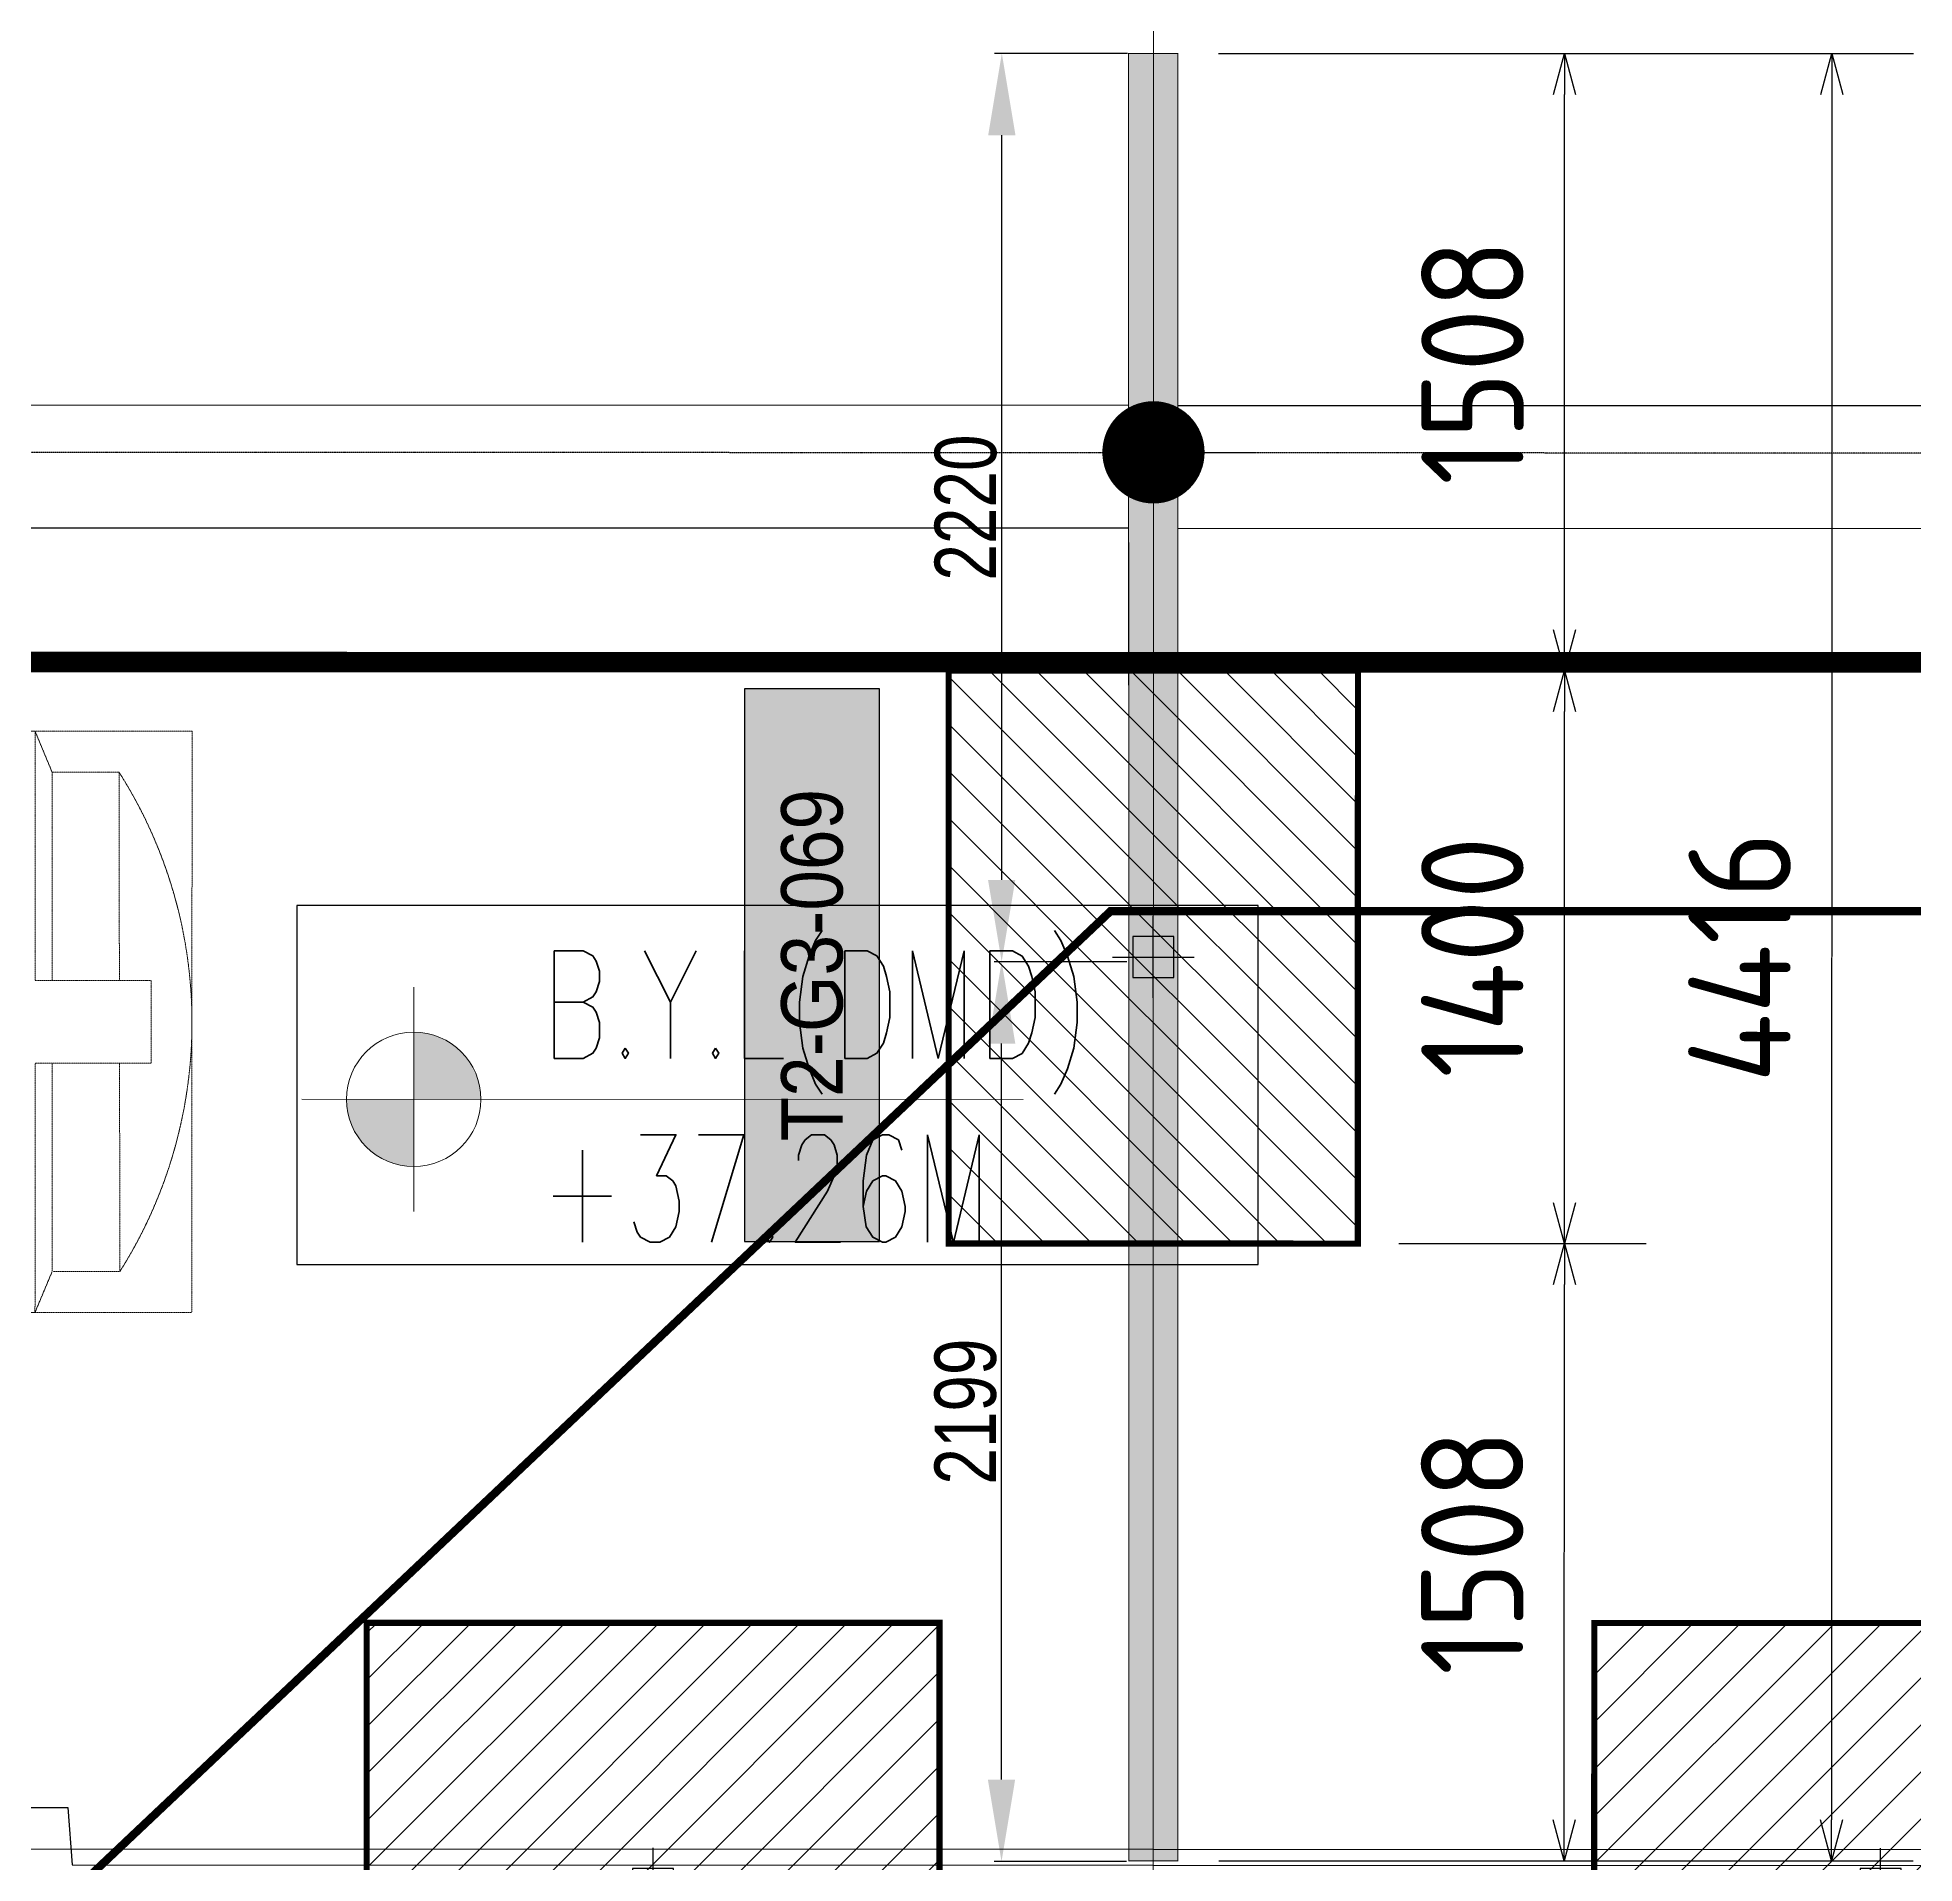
# Model space of a CAD drawing. Header units: centimetres. Extents: x -6122352 to 7132207, y -1694241 to 1947892.
# Drawn here: x 23496 to 28082, y -108389 to -103927 of the extents above; entities that cross this region are included whole.
import ezdxf
from ezdxf.enums import TextEntityAlignment as Align
from ezdxf.xclip import XClip

# ---------------------------------------------------------------- set-up
doc = ezdxf.new("R2010")
doc.units = ezdxf.units.CM
doc.header["$MEASUREMENT"] = 0
doc.header["$XCLIPFRAME"] = 2
doc.header["$PDMODE"] = 66
doc.header["$PDSIZE"] = 100
for name, pattern in [('2. HG-ST XR COL 3A (5V 7V 9V 11V - GF (4M & 5D-E)$0$HIDDEN', [0.375, 0.25, -0.125]), ('DASHED2', [0.375, 0.25, -0.125]), ('HIDDEN', [0.375, 0.25, -0.125]), ('XR-AR-END-SETTING OUT PLAN$0$23261-XR-AR-SI-GF$0$HIDDEN', [0.375, 0.25, -0.125])]:
    doc.linetypes.add(name, pattern=pattern)
doc.layers.add('08-Compound Wall-2', color=6, linetype='Continuous', lineweight=25, true_color=0xff00ff)
for name, color, linetype in [('23585-XR-AR-BOUNDARY WALLS AND SETBACKS$0$setback', 7, 'XR-AR-END-SETTING OUT PLAN$0$23261-XR-AR-SI-GF$0$HIDDEN'), ('@MI-FOOTINGS', 7, 'Continuous'), ('@MI-REF LAYER', 7, 'Continuous'), ('@MI-TYPE-02', 6, 'Continuous'), ('B_TH_4', 7, 'Continuous'), ('PANEL-TAGS', 7, 'Continuous'), ('VD-WS-WATER TANK', 7, 'Continuous'), ('XR-AR-MID-SETTING OUT FOR MASTER$0$23585-XR-AR-MID-GROUND FLOOR$0$A-Flor-Strs', 1, 'Continuous'), ('XREF1$0$S-LEVELS', 2, 'Continuous'), ('XREF1$0$TYPICAL NEW PROFILE', 3, 'Continuous')]:
    doc.layers.add(name, color=color, linetype=linetype)
for name, color, linetype, lineweight in [('23585-XR-AR-DAMAC PLOT LIMITS$0$1-Mid units', 41, 'Continuous', 5), ('A-ANNO-TEXT', 3, 'Continuous', 25), ('XREF1$0$36-TAGLVL', 23, 'Continuous', 9)]:
    doc.layers.add(name, color=color, linetype=linetype, lineweight=lineweight)
doc.styles.add('JWC 1.50MM', font='GOTHIC.TTF', dxfattribs={"width": 0.8, "height": 1.5})
doc.styles.add('PANELTAG_STYLE', font='arial.ttf')
doc.styles.add('Schueco-BEMSTIL', font='isocpeur.ttf', dxfattribs={"width": 0.9})
doc.styles.add('XREF1$0$DLT_TEXT', font='romans.shx', dxfattribs={"width": 0.7})
doc.dimstyles.new('JWC - 1.5', dxfattribs={"dimtxt": 1.5, "dimasz": 2, "dimexe": 0.18, "dimexo": 0.06, "dimgap": 0.09, "dimtad": 1, "dimtoh": 1, "dimdec": 0, "dimzin": 0, "dimdsep": 46, "dimtxsty": 'JWC 1.50MM', "dimcen": 0.09, "dimclrd": 1, "dimclre": 1, "dimclrt": 2, "dimadec": 0, "dimazin": 0, "dimtfac": 1, "dimtdec": 0, "dimtofl": 0, "dimtmove": 0, "dimatfit": 3, "dimfxl": 30, "dimtolj": 1, "dimtzin": 0, "dimarcsym": 0})
doc.dimstyles.new('MI- JWC-TXT-2.5 MM', dxfattribs={"dimscale": 1.5, "dimtxt": 2.5, "dimasz": 1, "dimexe": 2, "dimexo": 1, "dimgap": 1, "dimtad": 1, "dimdec": 0, "dimdsep": 46, "dimtxsty": 'Schueco-BEMSTIL', "dimblk": 'OPEN30', "dimcen": 0, "dimdle": 2, "dimclrd": 140, "dimclre": 8, "dimclrt": 40, "dimadec": 0, "dimazin": 2, "dimtfac": 1, "dimtdec": 0, "dimtix": 1, "dimtmove": 2, "dimatfit": 3, "dimldrblk": 'OPEN', "dimfxl": 2, "dimlwd": -1, "dimlwe": -1, "dimarcsym": 0})

# ---------------------------------------------------------------- blocks, each defined once
blk = doc.blocks.new('23585-XR-AR-BOUNDARY WALLS AND SETBACKS')
at = {"layer": '08-Compound Wall-2'}
blk.add_lwpolyline([(496457.5374, 2768843.6994), (496475.1589, 2768827.5531), (496481.207, 2768834.1539), (496485.2592, 2768838.5765), (496487.387, 2768840.8987), (496489.314, 2768843.0015), (496493.3674, 2768847.4253), (496493.57, 2768847.6464), (496497.4208, 2768851.8491), (496497.6234, 2768852.0702), (496501.6768, 2768856.4941), (496503.5346, 2768858.5215), (496485.9133, 2768874.6678)], dxfattribs=at)
at = {"layer": '23585-XR-AR-BOUNDARY WALLS AND SETBACKS$0$setback', "ltscale": 40, "const_width": 0.05}
blk.add_lwpolyline([(496485.0601, 2768871.5163), (496480.9052, 2768866.9817), (496476.8518, 2768862.5581), (496472.7985, 2768858.1342), (496468.745, 2768853.7105), (496464.6916, 2768849.2868), (496460.535, 2768844.7504), (496474.9123, 2768831.5767), (496479.0688, 2768836.113), (496483.121, 2768840.5356), (496485.2488, 2768842.8578), (496487.1759, 2768844.9607), (496491.2292, 2768849.3844), (496491.4314, 2768849.6052), (496495.2826, 2768853.8082), (496495.4848, 2768854.029), (496499.4373, 2768858.3426), (496485.0601, 2768871.5163)], dxfattribs=at)
blk = doc.blocks.new('A$C9d9485f6')
at = {"layer": 'A-ANNO-TEXT', "rotation": 312.4881850805905}
blk.add_blockref('23585-XR-AR-BOUNDARY WALLS AND SETBACKS', (-2377088.5348, -1504219.2521), dxfattribs=at)
blk = doc.blocks.new('23585-XR-AR-DAMAC PLOT LIMITS')
at = {"layer": '23585-XR-AR-DAMAC PLOT LIMITS$0$1-Mid units', "color": 251, "true_color": 0x636466}
for points in [[(496489.3877, 2768842.9339), (496471.6925, 2768859.1475), (496475.7459, 2768863.5715), (496493.4411, 2768847.3577)], [(496489.3877, 2768842.9339), (496487.4607, 2768840.8311), (496485.3329, 2768838.5089), (496467.6391, 2768854.7239), (496471.6925, 2768859.1475)]]:
    blk.add_lwpolyline(points, close=True, dxfattribs=at)
blk = doc.blocks.new('A$Cf093b529')
at = {"layer": 'A-ANNO-TEXT'}
blk.add_blockref('23585-XR-AR-DAMAC PLOT LIMITS', (-495391.9901, -2768603.4419), dxfattribs=at)
blk = doc.blocks.new('XR-AR-MID-SETTING OUT FOR MASTER')
at = {"layer": 'XR-AR-MID-SETTING OUT FOR MASTER$0$23585-XR-AR-MID-GROUND FLOOR$0$A-Flor-Strs', "color": 8}
for p, q in [((60.1, 20672.9), (5940, 20672.7)), ((60, 20372.9), (5940, 20372.7))]:
    blk.add_line(p, q, dxfattribs=at)
blk = doc.blocks.new('MID UNIT')
at = {"xscale": 0.001, "yscale": 0.001, "zscale": 0.001}
blk.add_blockref('XR-AR-MID-SETTING OUT FOR MASTER', (0, 0), dxfattribs=at)
blk = doc.blocks.new('TH_4')
at = {"xscale": -1}
blk.add_blockref('MID UNIT', (495814.3054, 2769130.5141), dxfattribs=at)
blk.add_blockref('MID UNIT', (495814.3054, 2769130.5141))
blk = doc.blocks.new('A$C780da55d')
at = {"layer": 'B_TH_4', "xscale": 1.000039159572381, "yscale": 1.000039159572381, "zscale": 1.000039159572381}
blk.add_blockref('TH_4', (-495814.0705, -2769239.3021), dxfattribs=at)
blk = doc.blocks.new('23585-XR-AR-MALDIVE-2$0$TH_4')
blk.add_blockref('A$C780da55d', (495794.6554, 2769130.8641))
blk = doc.blocks.new('WT')
at = {"layer": 'VD-WS-WATER TANK', "color": 8, "linetype": 'HIDDEN', "lineweight": 5}
for p, q in [((-1544.6, 709.7), (-1544.6, -710.3)), ((-1544.6, 709.7), (805.4, 709.7)), ((805.4, -710.3), (805.4, 709.7)), ((-1205.2, 610), (-1368.6, 609.7)), ((-1367.6, 100.7), (-1368.6, 609.7)), ((-853.8, 610), (-1019.5, 609.7)), ((-462.5, 610), (-670.5, 610)), ((-92.3, 610), (-279.1, 610)), ((278, 610), (91.1, 609.6)), ((645.8, 610), (461.3, 609.7)), ((646.8, 100.7), (645.8, 610)), ((-1366.3, -610.3), (-1367.2, -101.4)), ((648.2, -610), (647.2, -101.4)), ((-1202.9, -610), (-1366.3, -610.3)), ((-853.8, -610), (-1017.2, -610.3)), ((-462.5, -610), (-668.2, -610)), ((-92.3, -610), (-276.8, -610)), ((278, -610), (93.4, -610.3)), ((648.2, -610), (463.6, -610.3)), ((805.4, -710.3), (-1544.6, -710.3))]:
    blk.add_line(p, q, dxfattribs=at)
at = {"layer": 'VD-WS-WATER TANK', "color": 8, "linetype": 'HIDDEN', "lineweight": 5, "ltscale": 0.2}
for p, q in [((-450, 450, 1.1), (450, -450, -1)), ((450, 450), (-450, -450, 1))]:
    blk.add_line(p, q, dxfattribs=at)
at = {"layer": 'VD-WS-WATER TANK', "color": 8, "linetype": 'HIDDEN', "lineweight": 5}
for points in [[(-1058, 100.7), (-1059, 709.7), (-1161.1, 709.7), (-1202.9, 610), (-1202.9, 100.7)], [(-1161.1, 709.7), (-1161.1, 100.7)], [(-1018.6, 100.7), (-1019.5, 610), (-1059, 709.7)], [(-708.9, 100.7), (-709.9, 709.7), (-812, 709.7), (-853.8, 610), (-853.8, 100.7)], [(-812, 709.7), (-812, 100.7)], [(-669.5, 100.7), (-670.5, 610), (-709.9, 709.7)], [(-318.4, 600), (-318.6, 709.7), (-420.7, 709.7), (-462.5, 610), (-462.5, 600)], [(-420.7, 709.7), (-420.7, 600)], [(-279.1, 600), (-279.1, 610), (-318.6, 709.7)], [(51.8, 600), (51.6, 709.7), (-50.5, 709.7), (-92.3, 610), (-92.3, 600)], [(-50.5, 709.7), (-50.5, 600)], [(91.1, 600), (91.1, 610), (51.6, 709.7)], [(422, 600), (421.8, 709.7), (319.7, 709.7), (278, 610), (278, 600)], [(319.7, 709.7), (319.7, 600)], [(461.3, 600), (461.3, 610), (421.8, 709.7)], [(-1161.1, 100.7), (-1444.6, 100.7), (-1444.6, -101.4), (-1161.1, -101.4)], [(-812, 100.7), (-1058, 100.7)], [(-600, 100.7), (-708.9, 100.7)], [(600, -101.4), (705.4, -101.4), (705.4, 100.7), (600, 100.7)], [(-1202.9, -101.4), (-1202.9, -610), (-1161.1, -710.3), (-1056.7, -710.3), (-1017.2, -610), (-1018.2, -101.4)], [(-1161.1, -101.4), (-1161.1, -710.3)], [(-1056.7, -710.3), (-1057.7, -101.4)], [(-1057.7, -101.4), (-812, -101.4)], [(-853.8, -101.4), (-853.8, -610), (-812, -710.3), (-707.6, -710.3), (-668.2, -610), (-669.1, -101.4)], [(-812, -101.4), (-812, -710.3)], [(-707.6, -710.3), (-708.6, -101.4)], [(-708.6, -101.4), (-600, -101.4)], [(-462.5, -600), (-462.5, -610), (-420.7, -710.3), (-316.2, -710.3), (-276.8, -610), (-276.8, -600)], [(-420.7, -600), (-420.7, -710.3)], [(-316.2, -710.3), (-316.4, -600)], [(-92.3, -600), (-92.3, -610), (-50.5, -710.3), (54, -710.3), (93.4, -610), (93.4, -600)], [(-50.5, -600), (-50.5, -710.3)], [(54, -710.3), (53.8, -600)], [(278, -600), (278, -610), (319.7, -710.3), (424.2, -710.3), (463.6, -610), (463.6, -600)], [(319.7, -600), (319.7, -710.3)], [(424.2, -710.3), (424, -600)]]:
    blk.add_lwpolyline(points, dxfattribs=at)
at = {"layer": 'VD-WS-WATER TANK', "color": 8, "linetype": 'HIDDEN', "lineweight": 5, "ltscale": 0.2}
for points in [[(-700, -700), (700, -700), (700, 700), (-700, 700)], [(-600, -600), (600, -600), (600, 600), (-600, 600)], [(-450, -450), (450, -450), (450, 450), (-450, 450)]]:
    blk.add_lwpolyline(points, close=True, dxfattribs=at)
at = {"layer": 'VD-WS-WATER TANK', "color": 8, "linetype": 'HIDDEN', "lineweight": 5}
for radius in [300, 255]:
    blk.add_circle((0, 0), radius, dxfattribs=at)
for centre, radius, start, end in [((-406.1, 1.5), 1138.5, 147.7124, 212.5056), ((-448.6, -2.1), 1254, 331.0009, 29.2171)]:
    blk.add_arc(centre, radius, start, end, dxfattribs=at)
blk = doc.blocks.new('A$C7cae1d29')
at = {"layer": 'VD-WS-WATER TANK', "ltscale": 100, "xscale": 0.001, "yscale": 0.001, "zscale": 0.001, "rotation": 1.093613848754471e-09}
blk.add_blockref('WT', (25.0448, 21.8804), dxfattribs=at)
blk = doc.blocks.new('_Dot')
at = {"color": 0, "linetype": 'ByBlock', "lineweight": -2}
blk.add_line((-0.5, 0), (-1, 0), dxfattribs=at)
at = {"color": 0, "linetype": 'ByBlock', "const_width": 0.5}
blk.add_lwpolyline([(-0.25, 0, 1), (0.25, 0, 1)], format="xyb", close=True, dxfattribs=at)
blk = doc.blocks.new('XREF1$0$LVL  ATTR')
at = {"color": 7}
blk.add_wipeout([(-0.3373, 0.3835), (1.8973, 0.3835), (1.8973, -0.4505), (-0.3373, -0.4505)], dxfattribs=at)
at = {"layer": 'XREF1$0$36-TAGLVL', "extrusion": (-4.88814e-07, 1.40652e-17, 1)}
h = blk.add_hatch(color=252, dxfattribs=at)
h.paths.add_polyline_path([(-0.0654, 0.1563, 0.414214), (-0.2216, 0), (-0.0654, 0)])
h.paths.add_polyline_path([(0.0909, 0), (-0.0654, 0), (-0.0654, -0.1562, 0.414214)])
for p, q in [((-0.0654, -0.2604), (-0.0654, 0.2604)), ((1.3511, 0, 0), (-0.3253, 0, 0))]:
    blk.add_line(p, q, dxfattribs=at)
blk.add_circle((-0.0654, 0, 0), 0.1562, dxfattribs=at)
at = {"layer": 'XREF1$0$S-LEVELS', "color": 1}
blk.add_lwpolyline([(-0.3373, 0.3835), (1.8973, 0.3835), (1.8973, -0.4505), (-0.3373, -0.4505)], close=True, dxfattribs=at)
at = {"layer": 'XREF1$0$TYPICAL NEW PROFILE', "color": 3, "style": 'XREF1$0$DLT_TEXT', "width": 0.7}
for tag, p in [('+0.00M', (0.2413, 0.0671, -0.0001)), ('S.S.L', (0.2413, -0.3453, -0.0001))]:
    blk.add_attdef(tag, p, '', height=0.25, dxfattribs=at)
blk = doc.blocks.new('T2-FOOTING PLAN')
at = {"layer": '@MI-FOOTINGS', "transparency": 33554679}
h = blk.add_hatch(dxfattribs=at)
h.set_pattern_fill('ANSI31', color=8, scale=650)
h.paths.add_polyline_path([(-700, 650), (700, 650), (700, -650), (-700, -650)])
at = {"layer": '@MI-FOOTINGS', "color": 160, "true_color": 0x3340f0, "const_width": 15}
blk.add_lwpolyline([(-700, 650), (700, 650), (700, -650), (-700, -650)], close=True, dxfattribs=at)
at = {"layer": '@MI-FOOTINGS', "color": 30}
blk.add_point((0, 0), dxfattribs=at)
blk = doc.blocks.new('6M PANEL-T2')
at = {"layer": '@MI-FOOTINGS', "rotation": 359.9898439714545}
for p in [(-1500.2, 61.5), (1499.8, 61)]:
    blk.add_blockref('T2-FOOTING PLAN', p, dxfattribs=at)
blk = doc.blocks.new('_Open30')
at = {"color": 0, "linetype": 'ByBlock', "lineweight": -2}
for p, q in [((-1, 0.268), (0, 0)), ((0, 0), (-1, -0.268)), ((0, 0), (-1, 0))]:
    blk.add_line(p, q, dxfattribs=at)
blk = doc.blocks.new('*D1905')
at = {"layer": '@MI-TYPE-02', "color": 8, "transparency": 16777216}
for p, q in [((26381.8, -103965.8), (28080.4, -103966.1)), ((26382.5, -108381.9), (28079.6, -108382.2))]:
    blk.add_line(p, q, dxfattribs=at)
at = {"layer": '@MI-TYPE-02', "color": 140, "transparency": 16777216}
blk.add_line((27880.4, -104066.1), (27879.6, -108282.1), dxfattribs=at)
at = {"layer": 'Defpoints', "color": 0, "transparency": 16777216}
for p in [(26281.8, -103965.8), (26282.5, -108381.9), (27879.6, -108382.1)]:
    blk.add_point(p, dxfattribs=at)
at = {"layer": '@MI-TYPE-02', "color": 140, "transparency": 16777216, "xscale": 100, "yscale": 100, "zscale": 100}
for p, rotation in [((27880.4, -103966.1), 89.98981003138533), ((27879.6, -108382.1), 269.9898100313853)]:
    blk.add_blockref('_Open30', p, dxfattribs=dict(at, rotation=rotation))
at = {"layer": '@MI-TYPE-02', "color": 40, "transparency": 16777216, "insert": (27655, -106174.1), "char_height": 250, "attachment_point": 5, "rotation": 89.9898, "style": 'Schueco-BEMSTIL'}
blk.add_mtext('4416', dxfattribs=at)
blk = doc.blocks.new('_Open')
at = {"color": 0, "linetype": 'ByBlock', "lineweight": -2}
for p, q in [((-1, 0.2), (0, 0)), ((-1, -0.2), (0, 0)), ((0, 0), (-1, 0))]:
    blk.add_line(p, q, dxfattribs=at)
blk = doc.blocks.new('T2-SINGLE FOOTING')
at = {"layer": '@MI-FOOTINGS', "transparency": 33554679}
h = blk.add_hatch(dxfattribs=at)
h.set_pattern_fill('ANSI31', color=8, scale=650)
h.paths.add_polyline_path([(-700, 500), (700, 500), (700, -500), (-700, -500)])
at = {"layer": '@MI-FOOTINGS', "color": 62, "const_width": 15}
blk.add_lwpolyline([(-700, 500), (700, 500), (700, -500), (-700, -500)], close=True, dxfattribs=at)
at = {"layer": '@MI-FOOTINGS', "color": 30}
blk.add_point((0, 0), dxfattribs=at)
blk = doc.blocks.new('*D1915')
at = {"color": 1, "lineweight": -2, "transparency": 16777216}
for p, q in [((26157.7, -106185.3), (25833.7, -106185.2)), ((25851.3, -108183.8), (25851.6, -106385.3)), ((26156.5, -108383.8), (25833.3, -108383.8))]:
    blk.add_line(p, q, dxfattribs=at)
at = {"color": 1, "transparency": 16777216}
for points in [[(25818.3, -106385.2), (25885, -106385.3), (25851.7, -106185.3)], [(25818, -108183.8), (25884.6, -108183.8), (25851.3, -108383.8)]]:
    blk.add_solid(points, dxfattribs=at)
at = {"layer": 'Defpoints', "color": 0, "transparency": 16777216}
for p in [(25851.7, -106185.3), (26163.7, -106185.3), (26162.5, -108383.8)]:
    blk.add_point(p, dxfattribs=at)
at = {"color": 2, "transparency": 16777216, "insert": (25763.7, -107284.5), "char_height": 150, "attachment_point": 5, "rotation": 89.9898, "style": 'JWC 1.50MM'}
blk.add_mtext('\\A1;2199', dxfattribs=at)
blk = doc.blocks.new('*D1917')
at = {"color": 1, "lineweight": -2, "transparency": 16777216}
for p, q in [((26158.9, -103965.8), (25834.1, -103965.7)), ((25851.7, -105985.3), (25852, -104165.7)), ((26157.7, -106185.3), (25833.7, -106185.2))]:
    blk.add_line(p, q, dxfattribs=at)
at = {"color": 1, "transparency": 16777216}
for points in [[(25818.7, -104165.7), (25885.4, -104165.7), (25852.1, -103965.7)], [(25818.4, -105985.2), (25885, -105985.3), (25851.7, -106185.3)]]:
    blk.add_solid(points, dxfattribs=at)
at = {"layer": 'Defpoints', "color": 0, "transparency": 16777216}
for p in [(25852.1, -103965.7), (26164.9, -103965.8), (26163.7, -106185.3)]:
    blk.add_point(p, dxfattribs=at)
at = {"color": 2, "transparency": 16777216, "insert": (25764.1, -105075.5), "char_height": 150, "attachment_point": 5, "rotation": 89.9898, "style": 'JWC 1.50MM'}
blk.add_mtext('\\A1;2220', dxfattribs=at)
blk = doc.blocks.new('*D1888')
at = {"color": 8, "transparency": 16777216}
for p, q in [((26822, -106873.9), (27426.9, -106874)), ((26382.5, -108381.9), (27426.6, -108382.1))]:
    blk.add_line(p, q, dxfattribs=at)
at = {"color": 140, "transparency": 16777216}
blk.add_line((27226.6, -108282), (27226.9, -106974), dxfattribs=at)
at = {"layer": 'Defpoints', "color": 0, "transparency": 16777216}
for p in [(26722, -106873.9), (27226.9, -106874), (26282.5, -108381.9)]:
    blk.add_point(p, dxfattribs=at)
at = {"color": 140, "transparency": 16777216, "xscale": 100, "yscale": 100, "zscale": 100}
for p, rotation in [((27226.9, -106874), 89.98981003138537), ((27226.6, -108382), 269.9898100313853)]:
    blk.add_blockref('_Open30', p, dxfattribs=dict(at, rotation=rotation))
at = {"color": 40, "transparency": 16777216, "insert": (27001.7, -107628), "char_height": 250, "attachment_point": 5, "rotation": 89.9898, "style": 'Schueco-BEMSTIL'}
blk.add_mtext('1508', dxfattribs=at)
blk = doc.blocks.new('*D1889')
at = {"color": 8, "transparency": 16777216}
for p, q in [((26822.3, -105473.9), (27427.1, -105474)), ((26822, -106873.9), (27426.9, -106874))]:
    blk.add_line(p, q, dxfattribs=at)
at = {"color": 140, "transparency": 16777216}
blk.add_line((27226.9, -106774), (27227.1, -105574), dxfattribs=at)
at = {"layer": 'Defpoints', "color": 0, "transparency": 16777216}
for p in [(26722.3, -105473.9), (27227.1, -105474), (26722, -106873.9)]:
    blk.add_point(p, dxfattribs=at)
at = {"color": 140, "transparency": 16777216, "xscale": 100, "yscale": 100, "zscale": 100}
for p, rotation in [((27227.1, -105474), 89.98981003138537), ((27226.9, -106874), 269.9898100313853)]:
    blk.add_blockref('_Open30', p, dxfattribs=dict(at, rotation=rotation))
at = {"color": 40, "transparency": 16777216, "insert": (27002, -106174), "char_height": 250, "attachment_point": 5, "rotation": 89.9898, "style": 'Schueco-BEMSTIL'}
blk.add_mtext('1400', dxfattribs=at)
blk = doc.blocks.new('*D1890')
at = {"color": 8, "transparency": 16777216}
for p, q in [((26381.8, -103965.8), (27427.4, -103966)), ((26822.3, -105473.9), (27427.1, -105474))]:
    blk.add_line(p, q, dxfattribs=at)
at = {"color": 140, "transparency": 16777216}
blk.add_line((27227.1, -105374), (27227.4, -104066), dxfattribs=at)
at = {"layer": 'Defpoints', "color": 0, "transparency": 16777216}
for p in [(26281.8, -103965.8), (27227.4, -103966), (26722.3, -105473.9)]:
    blk.add_point(p, dxfattribs=at)
at = {"color": 140, "transparency": 16777216, "xscale": 100, "yscale": 100, "zscale": 100}
for p, rotation in [((27227.4, -103966), 89.98981003138537), ((27227.1, -105474), 269.9898100313853)]:
    blk.add_blockref('_Open30', p, dxfattribs=dict(at, rotation=rotation))
at = {"color": 40, "transparency": 16777216, "insert": (27002.3, -104720), "char_height": 250, "attachment_point": 5, "rotation": 89.9898, "style": 'Schueco-BEMSTIL'}
blk.add_mtext('1508', dxfattribs=at)
blk = doc.blocks.new('PANELTAG')
at = {"layer": 'PANEL-TAGS', "color": 1}
blk.add_lwpolyline([(-13.5, -3.3), (13.5, -3.3), (13.5, 3.3), (-13.5, 3.3)], close=True, dxfattribs=at)
at = {"layer": 'PANEL-TAGS', "color": 40, "true_color": 0xffd700}
blk.add_solid([(-13.5, -3.3), (13.5, -3.3), (-13.5, 3.3), (13.5, 3.3)], dxfattribs=at)
at = {"layer": 'PANEL-TAGS', "color": 5, "style": 'PANELTAG_STYLE', "width": 0.85}
blk.add_attdef('TAGNO', text='', height=3, dxfattribs=at).set_placement((0, 0), align=Align.MIDDLE)
blk = doc.blocks.new('M3 REF WITH TABLES')
at = {"color": 1, "const_width": 0.02}
blk.add_lwpolyline([(30.2053, -2.5257), (30.1517, 0.9204), (32.1257, 3.0752), (30.1309, 4.9006), (32.1257, 3.0752), (42.3172, 14.198), (46.2184, 14.9529)], dxfattribs=at)

msp = doc.modelspace()

# ---------------------------------------------------------------- block references
at = {"layer": '@MI-REF LAYER', "xscale": 1000, "yscale": 1000, "zscale": 1000}
msp.add_blockref('A$C9d9485f6', (-23958.95046, 48155.57226), dxfattribs=at)

# ---------------------------------------------------------------- next in the draw order: block references
at = {"layer": '@MI-REF LAYER'}
ref = msp.add_blockref('23585-XR-AR-MALDIVE-2$0$TH_4', (496316062.77904, 2768960875.36413), dxfattribs=dict(at, xscale=1000, yscale=1000, zscale=1000, rotation=179.9901606865016))
XClip(ref).set_block_clipping_path([(495793.2153179883, 2769130.5144247264), (495835.2581406492, 2769130.5140801282), (495835.2576190941, 2769154.3133947467), (495826.3056662926, 2769154.3141869735), (495820.3073401563, 2769154.3142064768), (495816.957702864, 2769154.3142027529), (495816.9477785914, 2769154.4542111102), (495814.3055212521, 2769154.4543746579), (495808.0010207752, 2769154.4543374204), (495802.3655115841, 2769154.4543353911), (495802.0106194327, 2769154.4543344257), (495796.0105614755, 2769154.4543345426), (495793.21559742, 2769154.4543973496)])

# ---------------------------------------------------------------- next in the draw order: block references
at = {"color": 94, "linetype": '2. HG-ST XR COL 3A (5V 7V 9V 11V - GF (4M & 5D-E)$0$HIDDEN'}
msp.add_blockref('6M PANEL-T2', (26499.94096, -108512.10296), dxfattribs=at)
at = {"layer": '@MI-REF LAYER', "color": 10, "xscale": 1000, "yscale": 1000, "zscale": 1000, "rotation": 179.9901606651968}
msp.add_blockref('A$C7cae1d29', (47376.91396, -84456.1077), dxfattribs=at)
at = {"layer": '@MI-REF LAYER', "extrusion": (3.92233e-12, 7.46019e-09, 1), "xscale": -250, "yscale": 250.0000000000001, "zscale": 250.0000000000001, "rotation": 359.9703361762788}
msp.add_blockref('_Dot', (26222.65391, -104940.54108, -11.23075), dxfattribs=at)

# ---------------------------------------------------------------- next in the draw order: dimensions: what is measured, and where the dimension line sits
dim = msp.add_linear_dim(base=(27227.12536, -105474.00918), p1=(26722.04578, -106873.91937), p2=(26722.29477, -105473.91939), angle=89.98981003, dimstyle='MI- JWC-TXT-2.5 MM')
dim.commit()
dim.dimension.update_dxf_attribs({"geometry": '*D1889', "text_midpoint": (27002.00087, -106173.96915)})

# ---------------------------------------------------------------- next in the draw order: wipeouts: each hides what was drawn before it
msp.add_wipeout([(44374.93305, -89955.73267), (8073.94462, -89949.05767), (8071.31987, -104223.39895), (14321.56537, -104224.47229), (14321.48235, -103923.84264), (38122.91575, -103927.93002), (38122.63231, -104228.79447), (44372.8035, -104229.25161)]).dxf.layer = '@MI-REF LAYER'

# ---------------------------------------------------------------- next in the draw order: linework, layer by layer
at = {"layer": '@MI-REF LAYER', "color": 1, "const_width": 20}
msp.add_lwpolyline([(23612.9289, -108428.7147), (26117.91185, -106061.54104), (29040.28119, -106061.7329), (29038.93841, -103357.72806), (29040.28119, -106061.7329), (44126.08545, -106064.279), (47317.80025, -108431.24881)], dxfattribs=at)
at = {"layer": '@MI-REF LAYER', "linetype": 'DASHED2', "extrusion": (3.92233e-12, 7.46019e-09, 1), "elevation": -22.46101}
msp.add_lwpolyline([(38222.6627, -104946.6691), (22967.11193, -104940.42969), (22462.03014, -104203.20068)], dxfattribs=at)

# ---------------------------------------------------------------- next in the draw order: dimensions: what is measured, and where the dimension line sits
dim = msp.add_linear_dim(base=(27227.39356, -103965.97903), p1=(26722.29477, -105473.91939), p2=(26281.81526, -103965.81086), angle=89.98981003, dimstyle='MI- JWC-TXT-2.5 MM')
dim.commit()
dim.dimension.update_dxf_attribs({"geometry": '*D1890', "text_midpoint": (27002.25946, -104719.95409)})

# ---------------------------------------------------------------- next in the draw order: block references
at = {"layer": '@MI-REF LAYER', "color": 7}
ref = msp.add_blockref('XREF1$0$LVL  ATTR', (24483.6765, -106521.4779, 0), dxfattribs=dict(at, xscale=-1051.480567989675, yscale=1051.480567989676, zscale=1051.480567989675, rotation=179.9890103371504))
ref.add_attrib('S.S.L', 'B.Y.L(DMD)', (24726.74204, -106421.35289, -0.15112), dxfattribs={"layer": 'XREF1$0$TYPICAL NEW PROFILE', "color": 3, "height": 262.870142, "rotation": 359.98901364, "style": 'XREF1$0$DLT_TEXT', "width": 0.7})
ref.add_attrib('+0.00M', '+37.26M ', (24724.43035, -106870.68744, -0.15112), dxfattribs={"layer": 'XREF1$0$TYPICAL NEW PROFILE', "color": 3, "height": 262.870142, "rotation": 359.98901364, "style": 'XREF1$0$DLT_TEXT', "width": 0.7})

# ---------------------------------------------------------------- next in the draw order: hatches: boundary and pattern name
at = {"layer": '@MI-TYPE-02'}
h = msp.add_hatch(color=256, dxfattribs=at)
h.dxf.hatch_style = 1
h.paths.add_polyline_path([(20164.3843, -104186.28629), (20282.5382, -104186.28594), (20282.65082, -108318.21709), (20162.65082, -108318.21709)])
h.paths.add_polyline_path([(26161.81526, -103965.81086), (26281.81526, -103965.81086), (26282.52531, -108383.85005), (26162.52531, -108383.85142)])
h.paths.add_polyline_path([(32282.22499, -104188.33436), (32162.225, -104188.2918), (32160.62055, -108376.58235), (32280.62054, -108376.62491)])
h.paths.add_polyline_path([(38282.38164, -104268.5903), (38162.38164, -104268.54774), (38160.7591, -108385.03302), (38280.75909, -108385.07558)])

# ---------------------------------------------------------------- next in the draw order: linework, layer by layer
at = {"layer": '@MI-TYPE-02', "const_width": 2.5}
msp.add_lwpolyline([(26161.81526, -103965.81086), (26281.81526, -103965.81086), (26282.52531, -108381.85005), (26162.52531, -108381.85005)], close=True, dxfattribs=at)

# ---------------------------------------------------------------- next in the draw order: block references
at = {"rotation": 89.9898100330467}
msp.add_blockref('T2-SINGLE FOOTING', (26222.17028, -106173.83046), dxfattribs=at)
at = {"layer": '@MI-REF LAYER', "xscale": 1000, "yscale": 1000, "zscale": 1000}
for name, p, rotation in [('A$Cf093b529', (-891608.73293, 539022.72011), 312.4882903633292), ('M3 REF WITH TABLES', (5073.57098, -84448.84299), 312.4882889992022)]:
    msp.add_blockref(name, p, dxfattribs=dict(at, rotation=rotation))
at = {"layer": 'PANEL-TAGS'}
ref = msp.add_blockref('PANELTAG', (25387.97638, -106193.76488), dxfattribs=dict(at, xscale=50.00000000000001, yscale=50.00000000000001, zscale=50.00000000000001, rotation=90.00000000000001))
ref.add_attrib('TAGNO', 'T2-G3-069', dxfattribs={"color": 5, "height": 150, "rotation": 90, "style": 'PANELTAG_STYLE', "width": 0.85}).set_placement((25387.97638, -106193.76488), align=Align.MIDDLE_CENTER)

# ---------------------------------------------------------------- next in the draw order: dimensions: what is measured, and where the dimension line sits
at = {"color": 94}
for base, p1, p2, picture, middle in [((25852.05236, -103965.73277), (26163.7265, -106185.30771), (26164.93143, -103965.78842), '*D1917', (25764.08205, -105075.47688)), ((25851.65762, -106185.25221), (26162.52532, -108383.82701), (26163.7265, -106185.30771), '*D1915', (25763.68918, -107284.49632))]:
    dim = msp.add_linear_dim(base=base, p1=p1, p2=p2, angle=89.98981003, dimstyle='JWC - 1.5', dxfattribs=at)
    dim.commit()
    dim.dimension.update_dxf_attribs({"geometry": picture, "text_midpoint": middle})
dim = msp.add_linear_dim(base=(27226.87637, -106874.00915), p1=(26282.52531, -108381.85005), p2=(26722.04578, -106873.91937), angle=89.98981003, dimstyle='MI- JWC-TXT-2.5 MM')
dim.commit()
dim.dimension.update_dxf_attribs({"geometry": '*D1888', "text_midpoint": (27001.74227, -107627.97354)})
at = {"layer": '@MI-TYPE-02'}
dim = msp.add_linear_dim(base=(27879.61597, -108382.13409), p1=(26281.81526, -103965.81086), p2=(26282.52531, -108381.85005), angle=89.98981003, dimstyle='MI- JWC-TXT-2.5 MM', dxfattribs=at)
dim.commit()
dim.dimension.update_dxf_attribs({"geometry": '*D1905', "text_midpoint": (27655.00867, -106174.07461)})

doc.saveas('drawing.dxf')
